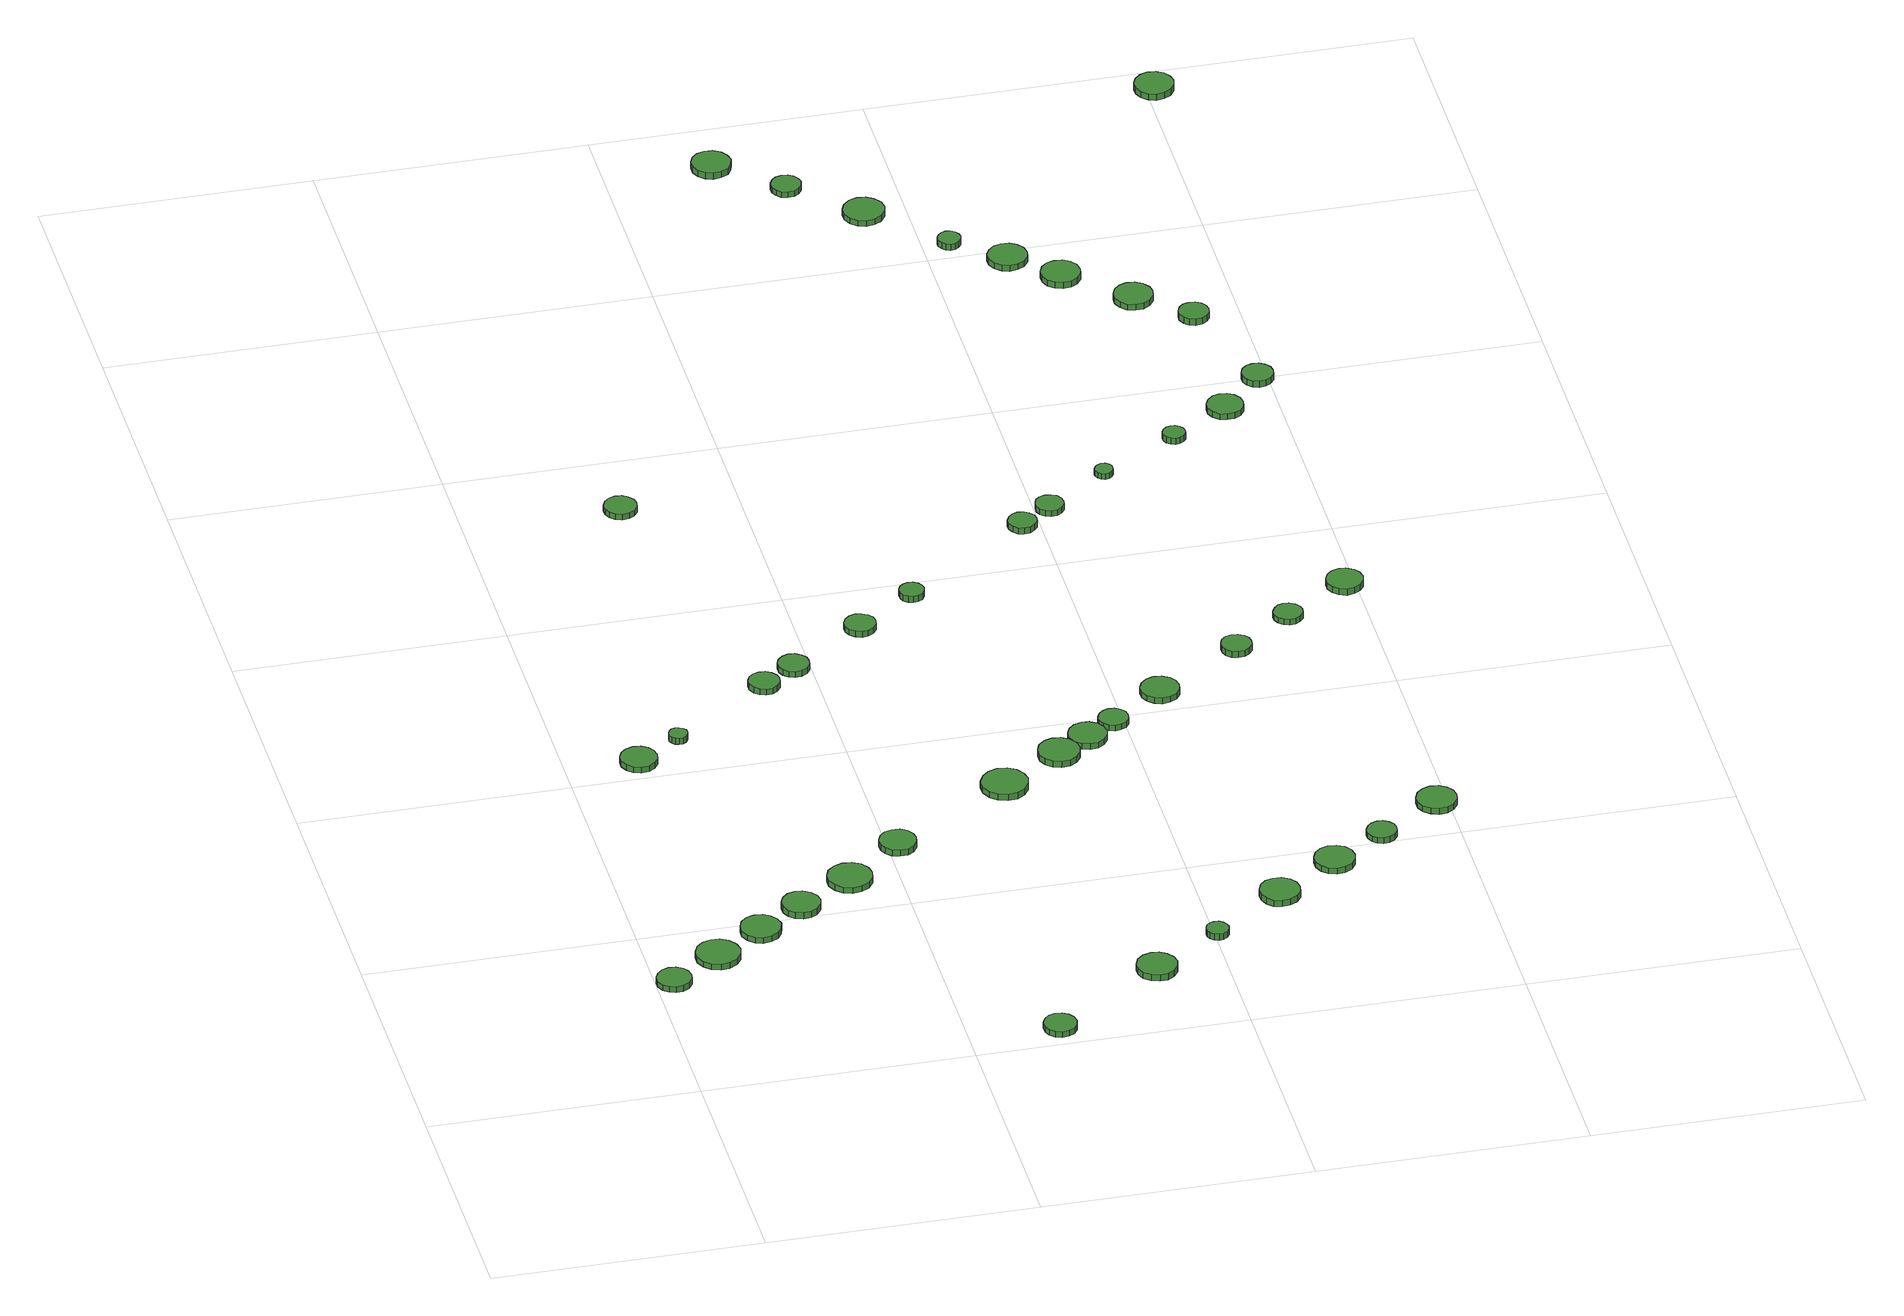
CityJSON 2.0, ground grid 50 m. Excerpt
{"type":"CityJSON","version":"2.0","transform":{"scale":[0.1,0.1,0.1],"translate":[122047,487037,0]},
"CityObjects":{
"tree1":{"type":"SolitaryVegetationObject","attributes":{"function":"something"},"geometry":[{"type":"MultiSurface","lod":"1","boundaries":[[[0,1,2,3,4,5,6,7,8,9,10,11,12,13,14]],[[15,16,17,18,19,20,21,22,23,24,25,26,27,28,29]],[[0,29,28,1]],[[1,28,27,2]],[[2,27,26,3]],[[3,26,25,4]],[[4,25,24,5]],[[5,24,23,6]],[[6,23,22,7]],[[7,22,21,8]],[[8,21,20,9]],[[9,20,19,10]],[[10,19,18,11]],[[11,18,17,12]],[[12,17,16,13]],[[13,16,15,14]],[[14,15,29,0]]]}]},
"tree2":{"type":"SolitaryVegetationObject","attributes":{"function":"something"},"geometry":[{"type":"MultiSurface","lod":"1","boundaries":[[[30,31,32,33,34,35,36,37,38,39,40,41,42,43,44]],[[45,46,47,48,49,50,51,52,53,54,55,56,57,58,59]],[[30,59,58,31]],[[31,58,57,32]],[[32,57,56,33]],[[33,56,55,34]],[[34,55,54,35]],[[35,54,53,36]],[[36,53,52,37]],[[37,52,51,38]],[[38,51,50,39]],[[39,50,49,40]],[[40,49,48,41]],[[41,48,47,42]],[[42,47,46,43]],[[43,46,45,44]],[[44,45,59,30]]]}]},
"tree3":{"type":"SolitaryVegetationObject","attributes":{"function":"something"},"geometry":[{"type":"MultiSurface","lod":"1","boundaries":[[[60,61,62,63,64,65,66,67,68,69,70,71,72,73,74]],[[75,76,77,78,79,80,81,82,83,84,85,86,87,88,89]],[[60,89,88,61]],[[61,88,87,62]],[[62,87,86,63]],[[63,86,85,64]],[[64,85,84,65]],[[65,84,83,66]],[[66,83,82,67]],[[67,82,81,68]],[[68,81,80,69]],[[69,80,79,70]],[[70,79,78,71]],[[71,78,77,72]],[[72,77,76,73]],[[73,76,75,74]],[[74,75,89,60]]]}]},
"tree4":{"type":"SolitaryVegetationObject","attributes":{"function":"something"},"geometry":[{"type":"MultiSurface","lod":"1","boundaries":[[[90,91,92,93,94,95,96,97,98,99,100,101,102,103,104]],[[105,106,107,108,109,110,111,112,113,114,115,116,117,118,119]],[[90,119,118,91]],[[91,118,117,92]],[[92,117,116,93]],[[93,116,115,94]],[[94,115,114,95]],[[95,114,113,96]],[[96,113,112,97]],[[97,112,111,98]],[[98,111,110,99]],[[99,110,109,100]],[[100,109,108,101]],[[101,108,107,102]],[[102,107,106,103]],[[103,106,105,104]],[[104,105,119,90]]]}]},
"tree5":{"type":"SolitaryVegetationObject","attributes":{"function":"something"},"geometry":[{"type":"MultiSurface","lod":"1","boundaries":[[[120,121,122,123,124,125,126,127,128,129,130,131,132,133,134]],[[135,136,137,138,139,140,141,142,143,144,145,146,147,148,149]],[[120,149,148,121]],[[121,148,147,122]],[[122,147,146,123]],[[123,146,145,124]],[[124,145,144,125]],[[125,144,143,126]],[[126,143,142,127]],[[127,142,141,128]],[[128,141,140,129]],[[129,140,139,130]],[[130,139,138,131]],[[131,138,137,132]],[[132,137,136,133]],[[133,136,135,134]],[[134,135,149,120]]]}]},
"tree6":{"type":"SolitaryVegetationObject","attributes":{"function":"something"},"geometry":[{"type":"MultiSurface","lod":"1","boundaries":[[[150,151,152,153,154,155,156,157,158,159,160,161,162,163,164]],[[165,166,167,168,169,170,171,172,173,174,175,176,177,178,179]],[[150,179,178,151]],[[151,178,177,152]],[[152,177,176,153]],[[153,176,175,154]],[[154,175,174,155]],[[155,174,173,156]],[[156,173,172,157]],[[157,172,171,158]],[[158,171,170,159]],[[159,170,169,160]],[[160,169,168,161]],[[161,168,167,162]],[[162,167,166,163]],[[163,166,165,164]],[[164,165,179,150]]]}]},
"tree7":{"type":"SolitaryVegetationObject","attributes":{"function":"something"},"geometry":[{"type":"MultiSurface","lod":"1","boundaries":[[[180,181,182,183,184,185,186,187,188,189,190,191,192,193,194]],[[195,196,197,198,199,200,201,202,203,204,205,206,207,208,209]],[[180,209,208,181]],[[181,208,207,182]],[[182,207,206,183]],[[183,206,205,184]],[[184,205,204,185]],[[185,204,203,186]],[[186,203,202,187]],[[187,202,201,188]],[[188,201,200,189]],[[189,200,199,190]],[[190,199,198,191]],[[191,198,197,192]],[[192,197,196,193]],[[193,196,195,194]],[[194,195,209,180]]]}]},
"tree8":{"type":"SolitaryVegetationObject","attributes":{"function":"something"},"geometry":[{"type":"MultiSurface","lod":"1","boundaries":[[[210,211,212,213,214,215,216,217,218,219,220,221,222,223,224]],[[225,226,227,228,229,230,231,232,233,234,235,236,237,238,239]],[[210,239,238,211]],[[211,238,237,212]],[[212,237,236,213]],[[213,236,235,214]],[[214,235,234,215]],[[215,234,233,216]],[[216,233,232,217]],[[217,232,231,218]],[[218,231,230,219]],[[219,230,229,220]],[[220,229,228,221]],[[221,228,227,222]],[[222,227,226,223]],[[223,226,225,224]],[[224,225,239,210]]]}]},
"tree9":{"type":"SolitaryVegetationObject","attributes":{"function":"something"},"geometry":[{"type":"MultiSurface","lod":"1","boundaries":[[[240,241,242,243,244,245,246,247,248,249,250,251,252,253,254]],[[255,256,257,258,259,260,261,262,263,264,265,266,267,268,269]],[[240,269,268,241]],[[241,268,267,242]],[[242,267,266,243]],[[243,266,265,244]],[[244,265,264,245]],[[245,264,263,246]],[[246,263,262,247]],[[247,262,261,248]],[[248,261,260,249]],[[249,260,259,250]],[[250,259,258,251]],[[251,258,257,252]],[[252,257,256,253]],[[253,256,255,254]],[[254,255,269,240]]]}]},
"tree10":{"type":"SolitaryVegetationObject","attributes":{"function":"something"},"geometry":[{"type":"MultiSurface","lod":"1","boundaries":[[[270,271,272,273,274,275,276,277,278,279,280,281,282,283,284]],[[285,286,287,288,289,290,291,292,293,294,295,296,297,298,299]],[[270,299,298,271]],[[271,298,297,272]],[[272,297,296,273]],[[273,296,295,274]],[[274,295,294,275]],[[275,294,293,276]],[[276,293,292,277]],[[277,292,291,278]],[[278,291,290,279]],[[279,290,289,280]],[[280,289,288,281]],[[281,288,287,282]],[[282,287,286,283]],[[283,286,285,284]],[[284,285,299,270]]]}]},
"tree11":{"type":"SolitaryVegetationObject","attributes":{"function":"something"},"geometry":[{"type":"MultiSurface","lod":"1","boundaries":[[[300,301,302,303,304,305,306,307,308,309,310,311,312,313,314]],[[315,316,317,318,319,320,321,322,323,324,325,326,327,328,329]],[[300,329,328,301]],[[301,328,327,302]],[[302,327,326,303]],[[303,326,325,304]],[[304,325,324,305]],[[305,324,323,306]],[[306,323,322,307]],[[307,322,321,308]],[[308,321,320,309]],[[309,320,319,310]],[[310,319,318,311]],[[311,318,317,312]],[[312,317,316,313]],[[313,316,315,314]],[[314,315,329,300]]]}]},
"tree12":{"type":"SolitaryVegetationObject","attributes":{"function":"something"},"geometry":[{"type":"MultiSurface","lod":"1","boundaries":[[[330,331,332,333,334,335,336,337,338,339,340,341,342,343,344]],[[345,346,347,348,349,350,351,352,353,354,355,356,357,358,359]],[[330,359,358,331]],[[331,358,357,332]],[[332,357,356,333]],[[333,356,355,334]],[[334,355,354,335]],[[335,354,353,336]],[[336,353,352,337]],[[337,352,351,338]],[[338,351,350,339]],[[339,350,349,340]],[[340,349,348,341]],[[341,348,347,342]],[[342,347,346,343]],[[343,346,345,344]],[[344,345,359,330]]]}]},
"tree13":{"type":"SolitaryVegetationObject","attributes":{"function":"something"},"geometry":[{"type":"MultiSurface","lod":"1","boundaries":[[[360,361,362,363,364,365,366,367,368,369,370,371,372,373,374]],[[375,376,377,378,379,380,381,382,383,384,385,386,387,388,389]],[[360,389,388,361]],[[361,388,387,362]],[[362,387,386,363]],[[363,386,385,364]],[[364,385,384,365]],[[365,384,383,366]],[[366,383,382,367]],[[367,382,381,368]],[[368,381,380,369]],[[369,380,379,370]],[[370,379,378,371]],[[371,378,377,372]],[[372,377,376,373]],[[373,376,375,374]],[[374,375,389,360]]]}]},
"tree14":{"type":"SolitaryVegetationObject","attributes":{"function":"something"},"geometry":[{"type":"MultiSurface","lod":"1","boundaries":[[[390,391,392,393,394,395,396,397,398,399,400,401,402,403,404]],[[405,406,407,408,409,410,411,412,413,414,415,416,417,418,419]],[[390,419,418,391]],[[391,418,417,392]],[[392,417,416,393]],[[393,416,415,394]],[[394,415,414,395]],[[395,414,413,396]],[[396,413,412,397]],[[397,412,411,398]],[[398,411,410,399]],[[399,410,409,400]],[[400,409,408,401]],[[401,408,407,402]],[[402,407,406,403]],[[403,406,405,404]],[[404,405,419,390]]]}]},
"tree15":{"type":"SolitaryVegetationObject","attributes":{"function":"something"},"geometry":[{"type":"MultiSurface","lod":"1","boundaries":[[[420,421,422,423,424,425,426,427,428,429,430,431,432,433,434]],[[435,436,437,438,439,440,441,442,443,444,445,446,447,448,449]],[[420,449,448,421]],[[421,448,447,422]],[[422,447,446,423]],[[423,446,445,424]],[[424,445,444,425]],[[425,444,443,426]],[[426,443,442,427]],[[427,442,441,428]],[[428,441,440,429]],[[429,440,439,430]],[[430,439,438,431]],[[431,438,437,432]],[[432,437,436,433]],[[433,436,435,434]],[[434,435,449,420]]]}]},
"tree16":{"type":"SolitaryVegetationObject","attributes":{"function":"something"},"geometry":[{"type":"MultiSurface","lod":"1","boundaries":[[[450,451,452,453,454,455,456,457,458,459,460,461,462,463,464]],[[465,466,467,468,469,470,471,472,473,474,475,476,477,478,479]],[[450,479,478,451]],[[451,478,477,452]],[[452,477,476,453]],[[453,476,475,454]],[[454,475,474,455]],[[455,474,473,456]],[[456,473,472,457]],[[457,472,471,458]],[[458,471,470,459]],[[459,470,469,460]],[[460,469,468,461]],[[461,468,467,462]],[[462,467,466,463]],[[463,466,465,464]],[[464,465,479,450]]]}]},
"tree17":{"type":"SolitaryVegetationObject","attributes":{"function":"something"},"geometry":[{"type":"MultiSurface","lod":"1","boundaries":[[[480,481,482,483,484,485,486,487,488,489,490,491,492,493,494]],[[495,496,497,498,499,500,501,502,503,504,505,506,507,508,509]],[[480,509,508,481]],[[481,508,507,482]],[[482,507,506,483]],[[483,506,505,484]],[[484,505,504,485]],[[485,504,503,486]],[[486,503,502,487]],[[487,502,501,488]],[[488,501,500,489]],[[489,500,499,490]],[[490,499,498,491]],[[491,498,497,492]],[[492,497,496,493]],[[493,496,495,494]],[[494,495,509,480]]]}]},
"tree18":{"type":"SolitaryVegetationObject","attributes":{"function":"something"},"geometry":[{"type":"MultiSurface","lod":"1","boundaries":[[[510,511,512,513,514,515,516,517,518,519,520,521,522,523,524]],[[525,526,527,528,529,530,531,532,533,534,535,536,537,538,539]],[[510,539,538,511]],[[511,538,537,512]],[[512,537,536,513]],[[513,536,535,514]],[[514,535,534,515]],[[515,534,533,516]],[[516,533,532,517]],[[517,532,531,518]],[[518,531,530,519]],[[519,530,529,520]],[[520,529,528,521]],[[521,528,527,522]],[[522,527,526,523]],[[523,526,525,524]],[[524,525,539,510]]]}]},
"tree19":{"type":"SolitaryVegetationObject","attributes":{"function":"something"},"geometry":[{"type":"MultiSurface","lod":"1","boundaries":[[[540,541,542,543,544,545,546,547,548,549,550,551,552,553,554]],[[555,556,557,558,559,560,561,562,563,564,565,566,567,568,569]],[[540,569,568,541]],[[541,568,567,542]],[[542,567,566,543]],[[543,566,565,544]],[[544,565,564,545]],[[545,564,563,546]],[[546,563,562,547]],[[547,562,561,548]],[[548,561,560,549]],[[549,560,559,550]],[[550,559,558,551]],[[551,558,557,552]],[[552,557,556,553]],[[553,556,555,554]],[[554,555,569,540]]]}]},
"tree20":{"type":"SolitaryVegetationObject","attributes":{"function":"something"},"geometry":[{"type":"MultiSurface","lod":"1","boundaries":[[[570,571,572,573,574,575,576,577,578,579,580,581,582,583,584]],[[585,586,587,588,589,590,591,592,593,594,595,596,597,598,599]],[[570,599,598,571]],[[571,598,597,572]],[[572,597,596,573]],[[573,596,595,574]],[[574,595,594,575]],[[575,594,593,576]],[[576,593,592,577]],[[577,592,591,578]],[[578,591,590,579]],[[579,590,589,580]],[[580,589,588,581]],[[581,588,587,582]],[[582,587,586,583]],[[583,586,585,584]],[[584,585,599,570]]]}]},
"tree21":{"type":"SolitaryVegetationObject","attributes":{"function":"something"},"geometry":[{"type":"MultiSurface","lod":"1","boundaries":[[[600,601,602,603,604,605,606,607,608,609,610,611,612,613,614]],[[615,616,617,618,619,620,621,622,623,624,625,626,627,628,629]],[[600,629,628,601]],[[601,628,627,602]],[[602,627,626,603]],[[603,626,625,604]],[[604,625,624,605]],[[605,624,623,606]],[[606,623,622,607]],[[607,622,621,608]],[[608,621,620,609]],[[609,620,619,610]],[[610,619,618,611]],[[611,618,617,612]],[[612,617,616,613]],[[613,616,615,614]],[[614,615,629,600]]]}]},
"tree22":{"type":"SolitaryVegetationObject","attributes":{"function":"something"},"geometry":[{"type":"MultiSurface","lod":"1","boundaries":[[[630,631,632,633,634,635,636,637,638,639,640,641,642,643,644]],[[645,646,647,648,649,650,651,652,653,654,655,656,657,658,659]],[[630,659,658,631]],[[631,658,657,632]],[[632,657,656,633]],[[633,656,655,634]],[[634,655,654,635]],[[635,654,653,636]],[[636,653,652,637]],[[637,652,651,638]],[[638,651,650,639]],[[639,650,649,640]],[[640,649,648,641]],[[641,648,647,642]],[[642,647,646,643]],[[643,646,645,644]],[[644,645,659,630]]]}]},
"tree23":{"type":"SolitaryVegetationObject","attributes":{"function":"something"},"geometry":[{"type":"MultiSurface","lod":"1","boundaries":[[[660,661,662,663,664,665,666,667,668,669,670,671,672,673,674]],[[675,676,677,678,679,680,681,682,683,684,685,686,687,688,689]],[[660,689,688,661]],[[661,688,687,662]],[[662,687,686,663]],[[663,686,685,664]],[[664,685,684,665]],[[665,684,683,666]],[[666,683,682,667]],[[667,682,681,668]],[[668,681,680,669]],[[669,680,679,670]],[[670,679,678,671]],[[671,678,677,672]],[[672,677,676,673]],[[673,676,675,674]],[[674,675,689,660]]]}]},
"tree24":{"type":"SolitaryVegetationObject","attributes":{"function":"something"},"geometry":[{"type":"MultiSurface","lod":"1","boundaries":[[[690,691,692,693,694,695,696,697,698,699,700,701,702,703,704]],[[705,706,707,708,709,710,711,712,713,714,715,716,717,718,719]],[[690,719,718,691]],[[691,718,717,692]],[[692,717,716,693]],[[693,716,715,694]],[[694,715,714,695]],[[695,714,713,696]],[[696,713,712,697]],[[697,712,711,698]],[[698,711,710,699]],[[699,710,709,700]],[[700,709,708,701]],[[701,708,707,702]],[[702,707,706,703]],[[703,706,705,704]],[[704,705,719,690]]]}]},
"tree25":{"type":"SolitaryVegetationObject","attributes":{"function":"something"},"geometry":[{"type":"MultiSurface","lod":"1","boundaries":[[[720,721,722,723,724,725,726,727,728,729,730,731,732,733,734]],[[735,736,737,738,739,740,741,742,743,744,745,746,747,748,749]],[[720,749,748,721]],[[721,748,747,722]],[[722,747,746,723]],[[723,746,745,724]],[[724,745,744,725]],[[725,744,743,726]],[[726,743,742,727]],[[727,742,741,728]],[[728,741,740,729]],[[729,740,739,730]],[[730,739,738,731]],[[731,738,737,732]],[[732,737,736,733]],[[733,736,735,734]],[[734,735,749,720]]]}]},
"tree26":{"type":"SolitaryVegetationObject","attributes":{"function":"something"},"geometry":[{"type":"MultiSurface","lod":"1","boundaries":[[[750,751,752,753,754,755,756,757,758,759,760,761,762,763,764]],[[765,766,767,768,769,770,771,772,773,774,775,776,777,778,779]],[[750,779,778,751]],[[751,778,777,752]],[[752,777,776,753]],[[753,776,775,754]],[[754,775,774,755]],[[755,774,773,756]],[[756,773,772,757]],[[757,772,771,758]],[[758,771,770,759]],[[759,770,769,760]],[[760,769,768,761]],[[761,768,767,762]],[[762,767,766,763]],[[763,766,765,764]],[[764,765,779,750]]]}]},
"tree27":{"type":"SolitaryVegetationObject","attributes":{"function":"something"},"geometry":[{"type":"MultiSurface","lod":"1","boundaries":[[[780,781,782,783,784,785,786,787,788,789,790,791,792,793,794]],[[795,796,797,798,799,800,801,802,803,804,805,806,807,808,809]],[[780,809,808,781]],[[781,808,807,782]],[[782,807,806,783]],[[783,806,805,784]],[[784,805,804,785]],[[785,804,803,786]],[[786,803,802,787]],[[787,802,801,788]],[[788,801,800,789]],[[789,800,799,790]],[[790,799,798,791]],[[791,798,797,792]],[[792,797,796,793]],[[793,796,795,794]],[[794,795,809,780]]]}]},
"tree28":{"type":"SolitaryVegetationObject","attributes":{"function":"something"},"geometry":[{"type":"MultiSurface","lod":"1","boundaries":[[[810,811,812,813,814,815,816,817,818,819,820,821,822,823,824]],[[825,826,827,828,829,830,831,832,833,834,835,836,837,838,839]],[[810,839,838,811]],[[811,838,837,812]],[[812,837,836,813]],[[813,836,835,814]],[[814,835,834,815]],[[815,834,833,816]],[[816,833,832,817]],[[817,832,831,818]],[[818,831,830,819]],[[819,830,829,820]],[[820,829,828,821]],[[821,828,827,822]],[[822,827,826,823]],[[823,826,825,824]],[[824,825,839,810]]]}]},
"tree29":{"type":"SolitaryVegetationObject","attributes":{"function":"something"},"geometry":[{"type":"MultiSurface","lod":"1","boundaries":[[[840,841,842,843,844,845,846,847,848,849,850,851,852,853,854]],[[855,856,857,858,859,860,861,862,863,864,865,866,867,868,869]],[[840,869,868,841]],[[841,868,867,842]],[[842,867,866,843]],[[843,866,865,844]],[[844,865,864,845]],[[845,864,863,846]],[[846,863,862,847]],[[847,862,861,848]],[[848,861,860,849]],[[849,860,859,850]],[[850,859,858,851]],[[851,858,857,852]],[[852,857,856,853]],[[853,856,855,854]],[[854,855,869,840]]]}]},
"tree30":{"type":"SolitaryVegetationObject","attributes":{"function":"something"},"geometry":[{"type":"MultiSurface","lod":"1","boundaries":[[[870,871,872,873,874,875,876,877,878,879,880,881,882,883,884]],[[885,886,887,888,889,890,891,892,893,894,895,896,897,898,899]],[[870,899,898,871]],[[871,898,897,872]],[[872,897,896,873]],[[873,896,895,874]],[[874,895,894,875]],[[875,894,893,876]],[[876,893,892,877]],[[877,892,891,878]],[[878,891,890,879]],[[879,890,889,880]],[[880,889,888,881]],[[881,888,887,882]],[[882,887,886,883]],[[883,886,885,884]],[[884,885,899,870]]]}]},
"tree31":{"type":"SolitaryVegetationObject","attributes":{"function":"something"},"geometry":[{"type":"MultiSurface","lod":"1","boundaries":[[[900,901,902,903,904,905,906,907,908,909,910,911,912,913,914]],[[915,916,917,918,919,920,921,922,923,924,925,926,927,928,929]],[[900,929,928,901]],[[901,928,927,902]],[[902,927,926,903]],[[903,926,925,904]],[[904,925,924,905]],[[905,924,923,906]],[[906,923,922,907]],[[907,922,921,908]],[[908,921,920,909]],[[909,920,919,910]],[[910,919,918,911]],[[911,918,917,912]],[[912,917,916,913]],[[913,916,915,914]],[[914,915,929,900]]]}]},
"tree32":{"type":"SolitaryVegetationObject","attributes":{"function":"something"},"geometry":[{"type":"MultiSurface","lod":"1","boundaries":[[[930,931,932,933,934,935,936,937,938,939,940,941,942,943,944]],[[945,946,947,948,949,950,951,952,953,954,955,956,957,958,959]],[[930,959,958,931]],[[931,958,957,932]],[[932,957,956,933]],[[933,956,955,934]],[[934,955,954,935]],[[935,954,953,936]],[[936,953,952,937]],[[937,952,951,938]],[[938,951,950,939]],[[939,950,949,940]],[[940,949,948,941]],[[941,948,947,942]],[[942,947,946,943]],[[943,946,945,944]],[[944,945,959,930]]]}]},
"tree33":{"type":"SolitaryVegetationObject","attributes":{"function":"something"},"geometry":[{"type":"MultiSurface","lod":"1","boundaries":[[[960,961,962,963,964,965,966,967,968,969,970,971,972,973,974]],[[975,976,977,978,979,980,981,982,983,984,985,986,987,988,989]],[[960,989,988,961]],[[961,988,987,962]],[[962,987,986,963]],[[963,986,985,964]],[[964,985,984,965]],[[965,984,983,966]],[[966,983,982,967]],[[967,982,981,968]],[[968,981,980,969]],[[969,980,979,970]],[[970,979,978,971]],[[971,978,977,972]],[[972,977,976,973]],[[973,976,975,974]],[[974,975,989,960]]]}]},
"tree34":{"type":"SolitaryVegetationObject","attributes":{"function":"something"},"geometry":[{"type":"MultiSurface","lod":"1","boundaries":[[[990,991,992,993,994,995,996,997,998,999,1000,1001,1002,1003,1004]],[[1005,1006,1007,1008,1009,1010,1011,1012,1013,1014,1015,1016,1017,1018,1019]],[[990,1019,1018,991]],[[991,1018,1017,992]],[[992,1017,1016,993]],[[993,1016,1015,994]],[[994,1015,1014,995]],[[995,1014,1013,996]],[[996,1013,1012,997]],[[997,1012,1011,998]],[[998,1011,1010,999]],[[999,1010,1009,1000]],[[1000,1009,1008,1001]],[[1001,1008,1007,1002]],[[1002,1007,1006,1003]],[[1003,1006,1005,1004]],[[1004,1005,1019,990]]]}]},
"tree35":{"type":"SolitaryVegetationObject","attributes":{"function":"something"},"geometry":[{"type":"MultiSurface","lod":"1","boundaries":[[[1020,1021,1022,1023,1024,1025,1026,1027,1028,1029,1030,1031,1032,1033,1034]],[[1035,1036,1037,1038,1039,1040,1041,1042,1043,1044,1045,1046,1047,1048,1049]],[[1020,1049,1048,1021]],[[1021,1048,1047,1022]],[[1022,1047,1046,1023]],[[1023,1046,1045,1024]],[[1024,1045,1044,1025]],[[1025,1044,1043,1026]],[[1026,1043,1042,1027]],[[1027,1042,1041,1028]],[[1028,1041,1040,1029]],[[1029,1040,1039,1030]],[[1030,1039,1038,1031]],[[1031,1038,1037,1032]],[[1032,1037,1036,1033]],[[1033,1036,1035,1034]],[[1034,1035,1049,1020]]]}]},
"tree36":{"type":"SolitaryVegetationObject","attributes":{"function":"something"},"geometry":[{"type":"MultiSurface","lod":"1","boundaries":[[[1050,1051,1052,1053,1054,1055,1056,1057,1058,1059,1060,1061,1062,1063,1064]],[[1065,1066,1067,1068,1069,1070,1071,1072,1073,1074,1075,1076,1077,1078,1079]],[[1050,1079,1078,1051]],[[1051,1078,1077,1052]],[[1052,1077,1076,1053]],[[1053,1076,1075,1054]],[[1054,1075,1074,1055]],[[1055,1074,1073,1056]],[[1056,1073,1072,1057]],[[1057,1072,1071,1058]],[[1058,1071,1070,1059]],[[1059,1070,1069,1060]],[[1060,1069,1068,1061]],[[1061,1068,1067,1062]],[[1062,1067,1066,1063]],[[1063,1066,1065,1064]],[[1064,1065,1079,1050]]]}]},
"tree37":{"type":"SolitaryVegetationObject","attributes":{"function":"something"},"geometry":[{"type":"MultiSurface","lod":"1","boundaries":[[[1080,1081,1082,1083,1084,1085,1086,1087,1088,1089,1090,1091,1092,1093,1094]],[[1095,1096,1097,1098,1099,1100,1101,1102,1103,1104,1105,1106,1107,1108,1109]],[[1080,1109,1108,1081]],[[1081,1108,1107,1082]],[[1082,1107,1106,1083]],[[1083,1106,1105,1084]],[[1084,1105,1104,1085]],[[1085,1104,1103,1086]],[[1086,1103,1102,1087]],[[1087,1102,1101,1088]],[[1088,1101,1100,1089]],[[1089,1100,1099,1090]],[[1090,1099,1098,1091]],[[1091,1098,1097,1092]],[[1092,1097,1096,1093]],[[1093,1096,1095,1094]],[[1094,1095,1109,1080]]]}]},
"tree38":{"type":"SolitaryVegetationObject","attributes":{"function":"something"},"geometry":[{"type":"MultiSurface","lod":"1","boundaries":[[[1110,1111,1112,1113,1114,1115,1116,1117,1118,1119,1120,1121,1122,1123,1124]],[[1125,1126,1127,1128,1129,1130,1131,1132,1133,1134,1135,1136,1137,1138,1139]],[[1110,1139,1138,1111]],[[1111,1138,1137,1112]],[[1112,1137,1136,1113]],[[1113,1136,1135,1114]],[[1114,1135,1134,1115]],[[1115,1134,1133,1116]],[[1116,1133,1132,1117]],[[1117,1132,1131,1118]],[[1118,1131,1130,1119]],[[1119,1130,1129,1120]],[[1120,1129,1128,1121]],[[1121,1128,1127,1122]],[[1122,1127,1126,1123]],[[1123,1126,1125,1124]],[[1124,1125,1139,1110]]]}]},
"tree39":{"type":"SolitaryVegetationObject","attributes":{"function":"something"},"geometry":[{"type":"MultiSurface","lod":"1","boundaries":[[[1140,1141,1142,1143,1144,1145,1146,1147,1148,1149,1150,1151,1152,1153,1154]],[[1155,1156,1157,1158,1159,1160,1161,1162,1163,1164,1165,1166,1167,1168,1169]],[[1140,1169,1168,1141]],[[1141,1168,1167,1142]],[[1142,1167,1166,1143]],[[1143,1166,1165,1144]],[[1144,1165,1164,1145]],[[1145,1164,1163,1146]],[[1146,1163,1162,1147]],[[1147,1162,1161,1148]],[[1148,1161,1160,1149]],[[1149,1160,1159,1150]],[[1150,1159,1158,1151]],[[1151,1158,1157,1152]],[[1152,1157,1156,1153]],[[1153,1156,1155,1154]],[[1154,1155,1169,1140]]]}]},
"tree40":{"type":"SolitaryVegetationObject","attributes":{"function":"something"},"geometry":[{"type":"MultiSurface","lod":"1","boundaries":[[[1170,1171,1172,1173,1174,1175,1176,1177,1178,1179,1180,1181,1182,1183,1184]],[[1185,1186,1187,1188,1189,1190,1191,1192,1193,1194,1195,1196,1197,1198,1199]],[[1170,1199,1198,1171]],[[1171,1198,1197,1172]],[[1172,1197,1196,1173]],[[1173,1196,1195,1174]],[[1174,1195,1194,1175]],[[1175,1194,1193,1176]],[[1176,1193,1192,1177]],[[1177,1192,1191,1178]],[[1178,1191,1190,1179]],[[1179,1190,1189,1180]],[[1180,1189,1188,1181]],[[1181,1188,1187,1182]],[[1182,1187,1186,1183]],[[1183,1186,1185,1184]],[[1184,1185,1199,1170]]]}]},
"tree41":{"type":"SolitaryVegetationObject","attributes":{"function":"something"},"geometry":[{"type":"MultiSurface","lod":"1","boundaries":[[[1200,1201,1202,1203,1204,1205,1206,1207,1208,1209,1210,1211,1212,1213,1214]],[[1215,1216,1217,1218,1219,1220,1221,1222,1223,1224,1225,1226,1227,1228,1229]],[[1200,1229,1228,1201]],[[1201,1228,1227,1202]],[[1202,1227,1226,1203]],[[1203,1226,1225,1204]],[[1204,1225,1224,1205]],[[1205,1224,1223,1206]],[[1206,1223,1222,1207]],[[1207,1222,1221,1208]],[[1208,1221,1220,1209]],[[1209,1220,1219,1210]],[[1210,1219,1218,1211]],[[1211,1218,1217,1212]],[[1212,1217,1216,1213]],[[1213,1216,1215,1214]],[[1214,1215,1229,1200]]]}]},
"tree42":{"type":"SolitaryVegetationObject","attributes":{"function":"something"},"geometry":[{"type":"MultiSurface","lod":"1","boundaries":[[[1230,1231,1232,1233,1234,1235,1236,1237,1238,1239,1240,1241,1242,1243,1244]],[[1245,1246,1247,1248,1249,1250,1251,1252,1253,1254,1255,1256,1257,1258,1259]],[[1230,1259,1258,1231]],[[1231,1258,1257,1232]],[[1232,1257,1256,1233]],[[1233,1256,1255,1234]],[[1234,1255,1254,1235]],[[1235,1254,1253,1236]],[[1236,1253,1252,1237]],[[1237,1252,1251,1238]],[[1238,1251,1250,1239]],[[1239,1250,1249,1240]],[[1240,1249,1248,1241]],[[1241,1248,1247,1242]],[[1242,1247,1246,1243]],[[1243,1246,1245,1244]],[[1244,1245,1259,1230]]]}]},
"tree43":{"type":"SolitaryVegetationObject","attributes":{"function":"something"},"geometry":[{"type":"MultiSurface","lod":"1","boundaries":[[[1260,1261,1262,1263,1264,1265,1266,1267,1268,1269,1270,1271,1272,1273,1274]],[[1275,1276,1277,1278,1279,1280,1281,1282,1283,1284,1285,1286,1287,1288,1289]],[[1260,1289,1288,1261]],[[1261,1288,1287,1262]],[[1262,1287,1286,1263]],[[1263,1286,1285,1264]],[[1264,1285,1284,1265]],[[1265,1284,1283,1266]],[[1266,1283,1282,1267]],[[1267,1282,1281,1268]],[[1268,1281,1280,1269]],[[1269,1280,1279,1270]],[[1270,1279,1278,1271]],[[1271,1278,1277,1272]],[[1272,1277,1276,1273]],[[1273,1276,1275,1274]],[[1274,1275,1289,1260]]]}]}
},
"vertices":[
[64,346,14],[62,359,14],[54,370,14],[42,377,14],[29,378,14],[17,374,14],[7,365,14],[1,353,14],[1,340,14],[7,327,14],[17,319,14],[29,315,14],[42,316,14],[54,323,14],[62,333,14],[62,333,2],[54,323,2],[42,316,2],[29,315,2],[17,319,2],[7,327,2],[1,340,2],[1,353,2],[7,365,2],[17,374,2],[29,378,2],[42,377,2],[54,370,2],[62,359,2],[64,346,2],
[168,408,14],[164,424,14],[154,438,14],[139,447,14],[123,448,14],[106,443,14],[94,432,14],[87,416,14],[87,399,14],[94,384,14],[106,373,14],[123,367,14],[139,369,14],[154,378,14],[164,391,14],[164,391,2],[154,378,2],[139,369,2],[123,367,2],[106,373,2],[94,384,2],[87,399,2],[87,416,2],[94,432,2],[106,443,2],[123,448,2],[139,447,2],[154,438,2],[164,424,2],[168,408,2],
[257,471,14],[253,486,14],[244,498,14],[231,506,14],[215,508,14],[201,503,14],[189,493,14],[183,478,14],[183,463,14],[189,449,14],[201,438,14],[215,433,14],[231,435,14],[244,443,14],[253,455,14],[253,455,2],[244,443,2],[231,435,2],[215,433,2],[201,438,2],[189,449,2],[183,463,2],[183,478,2],[189,493,2],[201,503,2],[215,508,2],[231,506,2],[244,498,2],[253,486,2],[257,471,2],
[165,1040,20],[162,1054,20],[154,1065,20],[142,1072,20],[128,1074,20],[114,1069,20],[104,1060,20],[98,1047,20],[98,1033,20],[104,1020,20],[114,1010,20],[128,1006,20],[142,1007,20],[154,1015,20],[162,1026,20],[162,1026,8],[154,1015,8],[142,1007,8],[128,1006,8],[114,1010,8],[104,1020,8],[98,1033,8],[98,1047,8],[104,1060,8],[114,1069,8],[128,1074,8],[142,1072,8],[154,1065,8],[162,1054,8],[165,1040,8],
[341,527,16],[338,541,16],[329,553,16],[316,561,16],[302,562,16],[288,558,16],[277,548,16],[271,534,16],[271,519,16],[277,506,16],[288,496,16],[302,492,16],[316,493,16],[329,500,16],[338,512,16],[338,512,3],[329,500,3],[316,493,3],[302,492,3],[288,496,3],[277,506,3],[271,519,3],[271,534,3],[277,548,3],[288,558,3],[302,562,3],[316,561,3],[329,553,3],[338,541,3],[341,527,3],
[235,1104,16],[234,1111,16],[229,1117,16],[223,1120,16],[216,1121,16],[209,1119,16],[204,1114,16],[201,1107,16],[201,1100,16],[204,1094,16],[209,1089,16],[216,1087,16],[223,1087,16],[229,1091,16],[234,1097,16],[234,1097,3],[229,1091,3],[223,1087,3],[216,1087,3],[209,1089,3],[204,1094,3],[201,1100,3],[201,1107,3],[204,1114,3],[209,1119,3],[216,1121,3],[223,1120,3],[229,1117,3],[234,1111,3],[235,1104,3],
[450,591,16],[447,607,16],[437,621,16],[422,629,16],[405,631,16],[389,626,16],[376,615,16],[369,599,16],[369,582,16],[376,567,16],[389,555,16],[405,550,16],[422,552,16],[437,560,16],[447,574,16],[447,574,4],[437,560,4],[422,552,4],[405,550,4],[389,555,4],[376,567,4],[369,582,4],[369,599,4],[376,615,4],[389,626,4],[405,631,4],[422,629,4],[437,621,4],[447,607,4],[450,591,4],
[693,39,20],[690,52,20],[683,62,20],[672,68,20],[659,70,20],[647,66,20],[638,57,20],[633,46,20],[633,33,20],[638,22,20],[647,13,20],[659,9,20],[672,11,20],[683,17,20],[690,27,20],[690,27,8],[683,17,8],[672,11,8],[659,9,8],[647,13,8],[638,22,8],[633,33,8],[633,46,8],[638,57,8],[647,66,8],[659,70,8],[672,68,8],[683,62,8],[690,52,8],[693,39,8],
[550,675,21],[547,688,21],[539,700,21],[527,707,21],[513,708,21],[499,704,21],[489,695,21],[483,682,21],[483,667,21],[489,655,21],[499,645,21],[513,641,21],[527,642,21],[539,649,21],[547,661,21],[547,661,8],[539,649,8],[527,642,8],[513,641,8],[499,645,8],[489,655,8],[483,667,8],[483,682,8],[489,695,8],[499,704,8],[513,708,8],[527,707,8],[539,700,8],[547,688,8],[550,675,8],
[433,1232,17],[431,1243,17],[423,1253,17],[413,1259,17],[401,1260,17],[390,1257,17],[381,1249,17],[376,1238,17],[376,1226,17],[381,1215,17],[390,1207,17],[401,1203,17],[413,1204,17],[423,1210,17],[431,1220,17],[431,1220,5],[423,1210,5],[413,1204,5],[401,1203,5],[390,1207,5],[381,1215,5],[376,1226,5],[376,1238,5],[381,1249,5],[390,1257,5],[401,1260,5],[413,1259,5],[423,1253,5],[431,1243,5],[433,1232,5],
[316,1842,14],[314,1854,14],[306,1864,14],[296,1871,14],[283,1872,14],[271,1868,14],[262,1860,14],[257,1848,14],[257,1836,14],[262,1825,14],[271,1816,14],[283,1812,14],[296,1814,14],[306,1820,14],[314,1830,14],[314,1830,2],[306,1820,2],[296,1814,2],[283,1812,2],[271,1816,2],[262,1825,2],[257,1836,2],[257,1848,2],[262,1860,2],[271,1868,2],[283,1872,2],[296,1871,2],[306,1864,2],[314,1854,2],[316,1842,2],
[497,1278,15],[495,1290,15],[488,1299,15],[477,1306,15],[465,1307,15],[454,1303,15],[445,1295,15],[440,1284,15],[440,1272,15],[445,1261,15],[454,1253,15],[465,1249,15],[477,1250,15],[488,1256,15],[495,1266,15],[495,1266,3],[488,1256,3],[477,1250,3],[465,1249,3],[454,1253,3],[445,1261,3],[440,1272,3],[440,1284,3],[445,1295,3],[454,1303,3],[465,1307,3],[477,1306,3],[488,1299,3],[495,1290,3],[497,1278,3],
[910,184,20],[906,199,20],[897,211,20],[884,219,20],[869,221,20],[854,216,20],[842,206,20],[836,191,20],[836,176,20],[842,162,20],[854,152,20],[869,147,20],[884,148,20],[897,156,20],[906,169,20],[906,169,7],[897,156,7],[884,148,7],[869,147,7],[854,152,7],[842,162,7],[836,176,7],[836,191,7],[842,206,7],[854,216,7],[869,221,7],[884,219,7],[897,211,7],[906,199,7],[910,184,7],
[788,821,16],[784,838,16],[774,853,16],[759,862,16],[741,864,16],[724,858,16],[711,846,16],[703,830,16],[703,812,16],[711,796,16],[724,784,16],[741,778,16],[759,780,16],[774,789,16],[784,804,16],[784,804,3],[774,789,3],[759,780,3],[741,778,3],[724,784,3],[711,796,3],[703,812,3],[703,830,3],[711,846,3],[724,858,3],[741,864,3],[759,862,3],[774,853,3],[784,838,3],[788,821,3],
[641,1375,16],[639,1387,16],[631,1396,16],[621,1402,16],[609,1404,16],[598,1400,16],[589,1392,16],[584,1381,16],[584,1369,16],[589,1358,16],[598,1350,16],[609,1346,16],[621,1347,16],[631,1353,16],[639,1363,16],[639,1363,4],[631,1353,4],[621,1347,4],[609,1346,4],[598,1350,4],[589,1358,4],[584,1369,4],[584,1381,4],[589,1392,4],[598,1400,4],[609,1404,4],[621,1402,4],[631,1396,4],[639,1387,4],[641,1375,4],
[1024,273,19],[1022,281,19],[1017,288,19],[1010,293,19],[1001,294,19],[993,291,19],[986,285,19],[983,277,19],[983,269,19],[986,261,19],[993,255,19],[1001,252,19],[1010,253,19],[1017,258,19],[1022,265,19],[1022,265,6],[1017,258,6],[1010,253,6],[1001,252,6],[993,255,6],[986,261,6],[983,269,6],[983,277,6],[986,285,6],[993,291,6],[1001,294,6],[1010,293,6],[1017,288,6],[1022,281,6],[1024,273,6],
[901,899,15],[897,915,15],[888,928,15],[874,936,15],[858,938,15],[843,933,15],[831,922,15],[825,907,15],[825,891,15],[831,877,15],[843,866,15],[858,861,15],[874,863,15],[888,871,15],[897,884,15],[897,884,2],[888,871,2],[874,863,2],[858,861,2],[843,866,2],[831,877,2],[825,891,2],[825,907,2],[831,922,2],[843,933,2],[858,938,2],[874,936,2],[888,928,2],[897,915,2],[901,899,2],
[747,1452,20],[745,1461,20],[740,1469,20],[731,1474,20],[722,1475,20],[713,1472,20],[706,1466,20],[702,1457,20],[702,1447,20],[706,1438,20],[713,1432,20],[722,1429,20],[731,1430,20],[740,1435,20],[745,1443,20],[745,1443,7],[740,1435,7],[731,1430,7],[722,1429,7],[713,1432,7],[706,1438,7],[702,1447,7],[702,1457,7],[706,1466,7],[713,1472,7],[722,1475,7],[731,1474,7],[740,1469,7],[745,1461,7],[747,1452,7],
[959,940,15],[956,954,15],[948,966,15],[935,974,15],[920,975,15],[906,971,15],[895,961,15],[889,947,15],[889,933,15],[895,919,15],[906,909,15],[920,905,15],[935,906,15],[948,914,15],[956,926,15],[956,926,3],[948,914,3],[935,906,3],[920,905,3],[906,909,3],[895,919,3],[889,933,3],[889,947,3],[895,961,3],[906,971,3],[920,975,3],[935,974,3],[948,966,3],[956,954,3],[959,940,3],
[1175,366,21],[1172,381,21],[1163,393,21],[1149,401,21],[1134,402,21],[1119,398,21],[1108,387,21],[1102,373,21],[1102,358,21],[1108,344,21],[1119,333,21],[1134,329,21],[1149,330,21],[1163,338,21],[1172,350,21],[1172,350,8],[1163,338,8],[1149,330,8],[1134,329,8],[1119,333,8],[1108,344,8],[1102,358,8],[1102,373,8],[1108,387,8],[1119,398,8],[1134,402,8],[1149,401,8],[1163,393,8],[1172,381,8],[1175,366,8],
[1007,980,15],[1005,991,15],[998,1000,15],[988,1006,15],[977,1007,15],[966,1003,15],[958,996,15],[953,985,15],[953,974,15],[958,964,15],[966,956,15],[977,952,15],[988,954,15],[998,959,15],[1005,969,15],[1005,969,3],[998,959,3],[988,954,3],[977,952,3],[966,956,3],[958,964,3],[953,974,3],[953,985,3],[958,996,3],[966,1003,3],[977,1007,3],[988,1006,3],[998,1000,3],[1005,991,3],[1007,980,3],
[1294,447,19],[1291,462,19],[1282,475,19],[1268,482,19],[1253,484,19],[1238,479,19],[1227,469,19],[1221,455,19],[1221,439,19],[1227,425,19],[1238,415,19],[1253,410,19],[1268,412,19],[1282,419,19],[1291,432,19],[1291,432,7],[1282,419,7],[1268,412,7],[1253,410,7],[1238,415,7],[1227,425,7],[1221,439,7],[1221,455,7],[1227,469,7],[1238,479,7],[1253,484,7],[1268,482,7],[1282,475,7],[1291,462,7],[1294,447,7],
[1117,1054,15],[1114,1068,15],[1106,1080,15],[1093,1087,15],[1078,1089,15],[1064,1084,15],[1053,1074,15],[1047,1061,15],[1047,1046,15],[1053,1033,15],[1064,1023,15],[1078,1018,15],[1093,1020,15],[1106,1027,15],[1114,1039,15],[1114,1039,3],[1106,1027,3],[1093,1020,3],[1078,1018,3],[1064,1023,3],[1053,1033,3],[1047,1046,3],[1047,1061,3],[1053,1074,3],[1064,1084,3],[1078,1089,3],[1093,1087,3],[1106,1080,3],[1114,1068,3],[1117,1054,3],
[992,1624,20],[990,1635,20],[983,1643,20],[974,1649,20],[963,1650,20],[953,1647,20],[945,1639,20],[940,1629,20],[940,1619,20],[945,1609,20],[953,1601,20],[963,1598,20],[974,1599,20],[983,1605,20],[990,1613,20],[990,1613,7],[983,1605,7],[974,1599,7],[963,1598,7],[953,1601,7],[945,1609,7],[940,1619,7],[940,1629,7],[945,1639,7],[953,1647,7],[963,1650,7],[974,1649,7],[983,1643,7],[990,1635,7],[992,1624,7],
[1386,515,18],[1384,527,18],[1377,536,18],[1367,542,18],[1356,543,18],[1345,539,18],[1337,532,18],[1332,521,18],[1332,510,18],[1337,499,18],[1345,492,18],[1356,488,18],[1367,489,18],[1377,495,18],[1384,504,18],[1384,504,6],[1377,495,6],[1367,489,6],[1356,488,6],[1345,492,6],[1337,499,6],[1332,510,6],[1332,521,6],[1337,532,6],[1345,539,6],[1356,543,6],[1367,542,6],[1377,536,6],[1384,527,6],[1386,515,6],
[1052,1669,18],[1050,1680,18],[1044,1689,18],[1034,1694,18],[1023,1695,18],[1013,1692,18],[1005,1685,18],[1001,1675,18],[1001,1664,18],[1005,1654,18],[1013,1647,18],[1023,1643,18],[1034,1644,18],[1044,1650,18],[1050,1659,18],[1050,1659,6],[1044,1650,6],[1034,1644,6],[1023,1643,6],[1013,1647,6],[1005,1654,6],[1001,1664,6],[1001,1675,6],[1005,1685,6],[1013,1692,6],[1023,1695,6],[1034,1694,6],[1044,1689,6],[1050,1680,6],[1052,1669,6],
[731,2875,15],[727,2890,15],[719,2902,15],[705,2910,15],[690,2911,15],[676,2907,15],[665,2897,15],[659,2883,15],[659,2868,15],[665,2854,15],[676,2844,15],[690,2839,15],[705,2841,15],[719,2848,15],[727,2861,15],[727,2861,2],[719,2848,2],[705,2841,2],[690,2839,2],[676,2844,2],[665,2854,2],[659,2868,2],[659,2883,2],[665,2897,2],[676,2907,2],[690,2911,2],[705,2910,2],[719,2902,2],[727,2890,2],[731,2875,2],
[1274,1160,15],[1272,1172,15],[1265,1181,15],[1255,1187,15],[1243,1188,15],[1232,1185,15],[1223,1177,15],[1219,1166,15],[1219,1155,15],[1223,1144,15],[1232,1136,15],[1243,1133,15],[1255,1134,15],[1265,1140,15],[1272,1149,15],[1272,1149,2],[1265,1140,2],[1255,1134,2],[1243,1133,2],[1232,1136,2],[1223,1144,2],[1219,1155,2],[1219,1166,2],[1223,1177,2],[1232,1185,2],[1243,1188,2],[1255,1187,2],[1265,1181,2],[1272,1172,2],[1274,1160,2],
[836,2779,14],[833,2790,14],[826,2799,14],[817,2805,14],[805,2806,14],[794,2803,14],[786,2795,14],[781,2785,14],[781,2773,14],[786,2763,14],[794,2755,14],[805,2752,14],[817,2753,14],[826,2758,14],[833,2768,14],[833,2768,2],[826,2758,2],[817,2753,2],[805,2752,2],[794,2755,2],[786,2763,2],[781,2773,2],[781,2785,2],[786,2795,2],[794,2803,2],[805,2806,2],[817,2805,2],[826,2799,2],[833,2790,2],[836,2779,2],
[1514,595,17],[1511,610,17],[1502,622,17],[1489,630,17],[1473,632,17],[1459,627,17],[1447,617,17],[1441,602,17],[1441,587,17],[1447,573,17],[1459,563,17],[1473,558,17],[1489,559,17],[1502,567,17],[1511,580,17],[1511,580,5],[1502,567,5],[1489,559,5],[1473,558,5],[1459,563,5],[1447,573,5],[1441,587,5],[1441,602,5],[1447,617,5],[1459,627,5],[1473,632,5],[1489,630,5],[1502,622,5],[1511,610,5],[1514,595,5],
[1161,1753,19],[1160,1760,19],[1156,1765,19],[1150,1769,19],[1143,1770,19],[1136,1767,19],[1131,1763,19],[1128,1756,19],[1128,1750,19],[1131,1743,19],[1136,1739,19],[1143,1736,19],[1150,1737,19],[1156,1741,19],[1160,1746,19],[1160,1746,7],[1156,1741,7],[1150,1737,7],[1143,1736,7],[1136,1739,7],[1131,1743,7],[1128,1750,7],[1128,1756,7],[1131,1763,7],[1136,1767,7],[1143,1770,7],[1150,1769,7],[1156,1765,7],[1160,1760,7],[1161,1753,7],
[961,2668,14],[958,2683,14],[948,2696,14],[935,2704,14],[919,2706,14],[904,2701,14],[892,2690,14],[886,2676,14],[886,2660,14],[892,2646,14],[904,2635,14],[919,2630,14],[935,2632,14],[948,2640,14],[958,2653,14],[958,2653,2],[948,2640,2],[935,2632,2],[919,2630,2],[904,2635,2],[892,2646,2],[886,2660,2],[886,2676,2],[892,2690,2],[904,2701,2],[919,2706,2],[935,2704,2],[948,2696,2],[958,2683,2],[961,2668,2],
[1385,1239,15],[1383,1249,15],[1376,1258,15],[1366,1264,15],[1355,1265,15],[1345,1262,15],[1337,1254,15],[1332,1244,15],[1332,1233,15],[1337,1223,15],[1345,1216,15],[1355,1212,15],[1366,1213,15],[1376,1219,15],[1383,1228,15],[1383,1228,3],[1376,1219,3],[1366,1213,3],[1355,1212,3],[1345,1216,3],[1337,1223,3],[1332,1233,3],[1332,1244,3],[1337,1254,3],[1345,1262,3],[1355,1265,3],[1366,1264,3],[1376,1258,3],[1383,1249,3],[1385,1239,3],
[1070,2543,15],[1068,2551,15],[1063,2558,15],[1055,2563,15],[1047,2564,15],[1038,2561,15],[1032,2555,15],[1028,2547,15],[1028,2538,15],[1032,2530,15],[1038,2524,15],[1047,2521,15],[1055,2522,15],[1063,2527,15],[1068,2534,15],[1068,2534,2],[1063,2527,2],[1055,2522,2],[1047,2521,2],[1038,2524,2],[1032,2530,2],[1028,2538,2],[1028,2547,2],[1032,2555,2],[1038,2561,2],[1047,2564,2],[1055,2563,2],[1063,2558,2],[1068,2551,2],[1070,2543,2],
[1313,1839,19],[1311,1847,19],[1306,1854,19],[1298,1858,19],[1290,1859,19],[1282,1857,19],[1275,1851,19],[1272,1843,19],[1272,1835,19],[1275,1827,19],[1282,1821,19],[1290,1818,19],[1298,1819,19],[1306,1824,19],[1311,1830,19],[1311,1830,6],[1306,1824,6],[1298,1819,6],[1290,1818,6],[1282,1821,6],[1275,1827,6],[1272,1835,6],[1272,1843,6],[1275,1851,6],[1282,1857,6],[1290,1859,6],[1298,1858,6],[1306,1854,6],[1311,1847,6],[1313,1839,6],
[1514,1319,14],[1511,1333,14],[1503,1344,14],[1490,1351,14],[1477,1353,14],[1463,1348,14],[1453,1339,14],[1447,1326,14],[1447,1312,14],[1453,1299,14],[1463,1290,14],[1477,1285,14],[1490,1287,14],[1503,1294,14],[1511,1305,14],[1511,1305,1],[1503,1294,1],[1490,1287,1],[1477,1285,1],[1463,1290,1],[1453,1299,1],[1447,1312,1],[1447,1326,1],[1453,1339,1],[1463,1348,1],[1477,1353,1],[1490,1351,1],[1503,1344,1],[1511,1333,1],[1514,1319,1],
[1173,2466,15],[1170,2481,15],[1161,2493,15],[1148,2501,15],[1133,2502,15],[1119,2498,15],[1108,2488,15],[1101,2474,15],[1101,2459,15],[1108,2445,15],[1119,2435,15],[1133,2430,15],[1148,2432,15],[1161,2439,15],[1170,2452,15],[1170,2452,3],[1161,2439,3],[1148,2432,3],[1133,2430,3],[1119,2435,3],[1108,2445,3],[1101,2459,3],[1101,2474,3],[1108,2488,3],[1119,2498,3],[1133,2502,3],[1148,2501,3],[1161,2493,3],[1170,2481,3],[1173,2466,3],
[1252,2392,15],[1249,2407,15],[1240,2419,15],[1227,2427,15],[1212,2428,15],[1198,2424,15],[1187,2414,15],[1181,2400,15],[1181,2385,15],[1187,2371,15],[1198,2361,15],[1212,2356,15],[1227,2358,15],[1240,2365,15],[1249,2378,15],[1249,2378,2],[1240,2365,2],[1227,2358,2],[1212,2356,2],[1198,2361,2],[1187,2371,2],[1181,2385,2],[1181,2400,2],[1187,2414,2],[1198,2424,2],[1212,2428,2],[1227,2427,2],[1240,2419,2],[1249,2407,2],[1252,2392,2],
[1434,1906,19],[1431,1919,19],[1423,1931,19],[1411,1938,19],[1397,1939,19],[1384,1935,19],[1374,1925,19],[1368,1913,19],[1368,1899,19],[1374,1886,19],[1384,1877,19],[1397,1873,19],[1411,1874,19],[1423,1881,19],[1431,1892,19],[1431,1892,7],[1423,1881,7],[1411,1874,7],[1397,1873,7],[1384,1877,7],[1374,1886,7],[1368,1899,7],[1368,1913,7],[1374,1925,7],[1384,1935,7],[1397,1939,7],[1411,1938,7],[1423,1931,7],[1431,1919,7],[1434,1906,7],
[1361,2294,15],[1358,2308,15],[1349,2321,15],[1336,2328,15],[1321,2330,15],[1307,2325,15],[1296,2315,15],[1290,2301,15],[1290,2286,15],[1296,2272,15],[1307,2262,15],[1321,2258,15],[1336,2259,15],[1349,2267,15],[1358,2279,15],[1358,2279,3],[1349,2267,3],[1336,2259,3],[1321,2258,3],[1307,2262,3],[1296,2272,3],[1290,2286,3],[1290,2301,3],[1296,2315,3],[1307,2325,3],[1321,2330,3],[1336,2328,3],[1349,2321,3],[1358,2308,3],[1361,2294,3],
[1508,1990,20],[1506,2002,20],[1498,2012,20],[1488,2018,20],[1476,2019,20],[1465,2015,20],[1456,2007,20],[1451,1996,20],[1451,1984,20],[1456,1973,20],[1465,1965,20],[1476,1961,20],[1488,1962,20],[1498,1968,20],[1506,1978,20],[1506,1978,7],[1498,1968,7],[1488,1962,7],[1476,1961,7],[1465,1965,7],[1456,1973,7],[1451,1984,7],[1451,1996,7],[1456,2007,7],[1465,2015,7],[1476,2019,7],[1488,2018,7],[1498,2012,7],[1506,2002,7],[1508,1990,7],
[1443,2210,19],[1441,2221,19],[1434,2230,19],[1424,2236,19],[1412,2237,19],[1401,2234,19],[1393,2226,19],[1388,2215,19],[1388,2204,19],[1393,2193,19],[1401,2185,19],[1412,2182,19],[1424,2183,19],[1434,2189,19],[1441,2198,19],[1441,2198,6],[1434,2189,6],[1424,2183,6],[1412,2182,6],[1401,2185,6],[1393,2193,6],[1388,2204,6],[1388,2215,6],[1393,2226,6],[1401,2234,6],[1412,2237,6],[1424,2236,6],[1434,2230,6],[1441,2221,6],[1443,2210,6],
[1552,2946,13],[1549,2960,13],[1540,2973,13],[1527,2980,13],[1512,2982,13],[1498,2977,13],[1487,2967,13],[1481,2953,13],[1481,2938,13],[1487,2924,13],[1498,2914,13],[1512,2909,13],[1527,2911,13],[1540,2919,13],[1549,2931,13],[1549,2931,0],[1540,2919,0],[1527,2911,0],[1512,2909,0],[1498,2914,0],[1487,2924,0],[1481,2938,0],[1481,2953,0],[1487,2967,0],[1498,2977,0],[1512,2982,0],[1527,2980,0],[1540,2973,0],[1549,2960,0],[1552,2946,0]
]}
